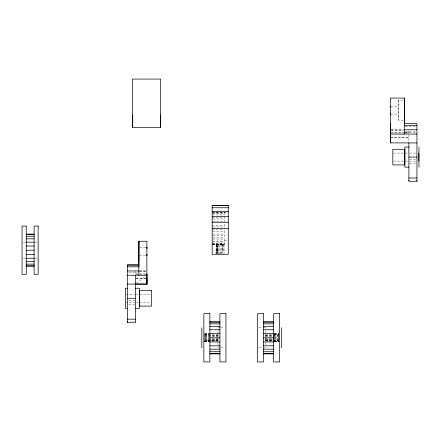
<?xml version="1.0" encoding="UTF-8"?>
<svg xmlns="http://www.w3.org/2000/svg" width="441" height="441" viewBox="0 0 441 441"><rect width="100%" height="100%" fill="white"/><g stroke="black" fill="none" stroke-linecap="round" stroke-linejoin="round"><path stroke-width="0.33" stroke-dasharray="2.21 1.65" d="M217.628 252.092L217.628 244.573L217.198 244.347L221.084 244.314L224.237 244.86L224.237 227.997M403.278 120.189L398.587 120.189L398.587 100.432L398.587 100.085L403.278 100.085M216.156 252.092L216.167 244.744L220.042 244.286L223.923 244.749L224.061 253.718M217.931 252.092L217.948 244.518M136.545 283.199L145.795 276.138M212.176 244.794L216.316 244.86L219.001 244.314L219.001 254.264M224.061 244.794L223.769 244.86M216.018 254.264L216.167 244.744M265.465 340.369L278.96 340.044L265.465 340.011M218.008 340.011L204.514 340.028L218.008 340.369M390.544 106.121L398.587 106.253M390.544 114.158L398.587 114.021M405.301 126.506L416.254 126.501M391.222 129.13L403.46 129.125M391.222 130.029L403.46 130.023M391.222 130.139L403.46 130.134M405.301 131.142L416.254 131.137M390.544 132.774L403.46 132.769M404.138 132.769L408.895 132.769M391.222 132.984L404.816 132.978M405.5 132.978L408.895 132.978M390.544 137.179L408.895 137.173M390.544 137.471L408.895 137.465M393.482 153.088L408.895 153.088M409.562 153.088L416.199 153.088M409.573 159.295L416.304 159.295M393.482 161.114L408.895 161.114M409.562 161.114L416.199 161.114M409.568 163.346L416.271 163.346M212.176 212.584L227.589 212.584M212.176 212.827L228.262 212.827M212.849 212.937L224.237 212.937M212.849 213.499L224.237 213.499M212.176 214.921L224.237 214.921M212.176 217.826L224.237 217.826M212.849 218.99L224.237 218.99M212.849 221.454L224.237 221.454M212.176 225.56L224.237 225.56M212.849 227.01L224.237 227.01M212.176 229.86L224.237 229.86M212.849 231.31L224.237 231.31M212.849 234.061L224.237 234.061M212.849 235.411L224.237 235.411M212.849 237.881L224.237 237.881M212.849 239.039L224.237 239.039M224.237 240.488L227.589 240.488M212.176 241.056L224.237 241.056M212.849 241.944L224.237 241.944M23.39 242.153L25.402 242.153M34.784 242.153L38.135 242.153M212.176 243.371L224.237 243.371M212.176 243.928L224.237 243.928M212.176 244.016L224.237 244.016M212.176 244.303L224.237 244.303M212.176 244.667L217.198 244.667M224.237 244.667L222.887 244.667L222.887 252.092M212.766 244.705L216.559 244.705L216.559 253.718M139.51 247.291L146.214 247.291M216.018 252.092L224.061 252.092M139.51 255.333L146.881 255.333M23.39 258.239L25.402 258.239M34.784 258.239L38.135 258.239M139.488 270.3L146.881 270.305M139.488 271.309L146.208 271.309M128.761 272.312L137.493 272.312M146.208 274.153L135.459 274.148L135.459 271.303M136.131 278.64L146.208 278.646M126.165 294.263L134.797 294.263M135.459 294.263L138.81 294.263M139.483 294.263L150.205 294.263M128.728 300.47L134.786 300.47M125.503 302.289L134.797 302.289M136.131 302.289L138.81 302.289M139.483 302.289L150.205 302.289M128.755 304.522L134.792 304.522M219.993 327.773L218.008 327.773L218.008 328.799M220.654 327.773L224.629 327.773M258.845 327.773L262.819 327.773M263.481 327.773L265.465 327.773L265.465 328.799M204.525 333.793L209.243 333.793M274.23 333.793L278.949 333.793M204.525 333.859L209.243 333.859M274.23 333.859L278.949 333.859M204.525 333.991L209.243 333.991M274.23 333.991L278.949 333.991M204.525 334.201L209.243 334.201M274.23 334.201L278.949 334.201M204.525 334.454L209.243 334.454M274.23 334.454L278.949 334.454M204.525 334.785L218.008 334.785M265.465 334.785L278.949 334.785M204.525 335.143L218.008 335.143M265.465 335.143L278.949 335.143M204.525 335.579L218.008 335.579M265.465 335.579L278.949 335.579M204.525 336.014L218.008 336.014M265.465 336.014L278.949 336.014M204.525 336.522L218.008 336.522M265.465 336.522L278.949 336.522M204.525 337.012L209.243 337.012M274.23 337.012L278.949 337.012M204.525 337.547L209.243 337.547M274.23 337.547L278.949 337.547M204.525 338.06L209.243 338.06M274.23 338.06L278.949 338.06M204.525 338.594L218.008 338.594M265.465 338.594L278.949 338.594M204.514 339.085L218.008 339.085M265.465 339.085L278.96 339.085M204.525 339.592L218.008 339.592M265.465 339.592L278.949 339.592M204.525 340.463L218.008 340.463M265.465 340.463L278.949 340.463M204.525 340.799L218.008 340.799M265.465 340.799L278.949 340.799M204.525 341.152L218.008 341.152M265.465 341.152L278.949 341.152M204.525 341.406L209.243 341.406M274.23 341.406L278.949 341.406M204.525 341.615L209.243 341.615M274.23 341.615L278.949 341.615M204.525 341.747L209.243 341.747M274.23 341.747L278.949 341.747M204.525 341.814L209.243 341.814M274.23 341.814L278.949 341.814M219.993 347.833L218.008 347.833L218.008 346.808M220.654 347.833L224.629 347.833M258.845 347.833L262.819 347.833M263.481 347.833L265.465 347.833L265.465 346.808M139.488 271.198L146.881 271.204M135.459 273.944L146.208 273.949M136.131 278.348L146.208 278.354M405.301 132.543L416.254 132.631M218.03 254.264L218.052 244.501L217.198 244.347L218.692 244.391M217.198 244.347L218.383 244.435M216.018 244.794L216.316 244.86M398.587 100.085L398.587 120.189M217.843 244.535L217.843 252.092M408.895 130.701L408.895 142.294M265.465 330.739L265.465 332.795M265.465 334.454L265.465 337.128M265.465 338.06L265.465 341.406M265.465 342.811L265.465 345.347M224.237 212.584L224.237 227.617M223.923 244.749L223.923 252.092M222.468 244.573L222.468 252.092M222.055 244.474L222.055 254.264M221.084 244.314L221.084 254.264M220.042 244.303L220.042 254.264M218.008 330.739L218.008 332.795M218.008 334.454L218.008 337.128M218.008 338.06L218.008 341.406M218.008 342.811L218.008 345.347M217.198 244.303L217.198 254.264M216.156 244.838L216.156 253.718"/><path stroke-width="0.66" d="M132.399 127.322L132.399 79.071L160.552 79.071L160.552 127.322L132.399 127.322L132.399 114.836M127.416 266.822L138.843 266.822L138.838 264.837L127.416 264.837L127.416 322.399L135.459 322.145M135.459 284.032L146.853 284.037L146.886 241.26L138.843 241.26L138.838 261.364M138.843 265.035L138.86 241.26L138.843 275.223L146.886 275.305M127.416 284.109L146.886 284.109L146.881 274.159M146.881 254.154L146.881 255.333L146.881 254.793M146.881 248.47L146.881 247.291L146.881 247.831M160.552 127.322L160.552 114.836M390.544 114.021L390.544 112.984M390.544 106.253L390.544 107.295M416.938 142.934L390.572 142.862L390.544 134.058L404.612 134.047L404.612 98.078L390.539 98.078L390.539 142.934L390.539 123.667M408.895 180.97L408.895 180.402M138.838 264.837L138.838 265.129L127.416 265.124M146.853 284.037L146.881 273.949M416.938 180.402L416.938 181.229L408.895 181.229L408.895 142.542M127.416 322.399L127.416 321.577M404.618 123.662L416.938 123.656L416.938 181.229M404.618 125.652L416.938 125.646M404.618 129.781L416.938 129.775M404.612 134.047L416.938 134.047M408.895 147.068L404.877 147.068L404.877 167.133L408.895 167.133M408.895 157.101L416.938 157.101M408.895 177.993L416.938 177.993M212.176 205.55L228.262 205.55M212.176 207.755L228.262 207.755M212.176 211.548L228.262 211.548M212.176 216.492L228.262 216.492M212.176 222.253L228.262 222.253M212.176 228.432L228.262 228.432M26.234 234.11L34.111 234.11M26.234 234.656L34.111 234.656M26.234 236.266L34.111 236.266M26.234 238.824L34.111 238.824M26.234 242.153L34.111 242.153M26.234 246.034L34.111 246.034M26.234 250.196L34.111 250.196M26.234 254.358L34.111 254.358M26.234 258.239L34.111 258.239M26.234 261.568L34.111 261.568M26.234 264.126L34.111 264.126M26.234 265.73L34.111 265.73M26.234 266.276L34.111 266.276M127.416 270.95L138.843 270.956M127.416 275.223L138.843 275.223M127.416 288.243L125.409 288.243L125.409 308.309L127.416 308.309M135.459 288.243L139.483 288.243L139.483 308.309L135.459 308.309M127.416 298.276L135.459 298.276M127.416 319.168L135.459 319.168M209.872 321.721L219.921 321.721M263.547 321.721L273.602 321.721M209.872 322.266L219.921 322.266M263.547 322.266L273.602 322.266M209.872 323.876L219.921 323.876M263.547 323.876L273.602 323.876M209.872 326.428L219.921 326.428M263.547 326.428L273.602 326.428M209.872 329.763L219.921 329.763M263.547 329.763L273.602 329.763M209.872 333.639L219.921 333.639M263.547 333.639L273.602 333.639M209.872 337.8L219.921 337.8M263.547 337.8L273.602 337.8M209.872 341.968L219.921 341.968M263.547 341.968L273.602 341.968M209.872 345.843L219.921 345.843M263.547 345.843L273.602 345.843M209.872 349.178L219.921 349.178M263.547 349.178L273.602 349.178M209.872 351.731L219.921 351.731M263.547 351.731L273.602 351.731M209.872 353.34L219.921 353.34M263.547 353.34L273.602 353.34M209.872 353.886L219.921 353.886M263.547 353.886L273.602 353.886M390.544 137.471L390.572 142.862M404.618 100.085L404.618 100.432M404.618 119.847L404.618 120.189M390.544 132.984L390.544 134.058M138.838 241.26L138.838 241.602M418.95 147.068L418.95 167.133M418.856 153.088L418.856 161.114M404.618 98.078L404.618 123.866M281.645 327.773L281.645 347.833M201.829 327.773L201.829 347.833M146.881 278.354L146.886 284.109M135.459 275.223L135.459 322.399M404.783 149.279L392.815 149.279L392.815 164.928L404.783 164.928L404.783 149.279M228.262 205.368L212.176 205.368L212.176 254.264L228.262 254.264L228.262 205.368M26.234 226.068L22.05 226.068L22.05 274.319L26.234 274.319L26.234 226.068M38.135 226.068L34.111 226.068L34.111 274.319L38.135 274.319L38.135 226.068M151.544 290.448L139.571 290.448L139.571 306.098L151.544 306.098L151.544 290.448M209.872 313.678L203.841 313.678L203.841 361.929L209.872 361.929L209.872 313.678M225.952 313.678L219.921 313.678L219.921 361.929L225.952 361.929L225.952 313.678M263.547 313.678L257.516 313.678L257.516 361.929L263.547 361.929L263.547 313.678M279.633 313.678L273.602 313.678L273.602 361.929L279.633 361.929L279.633 313.678"/></g></svg>
